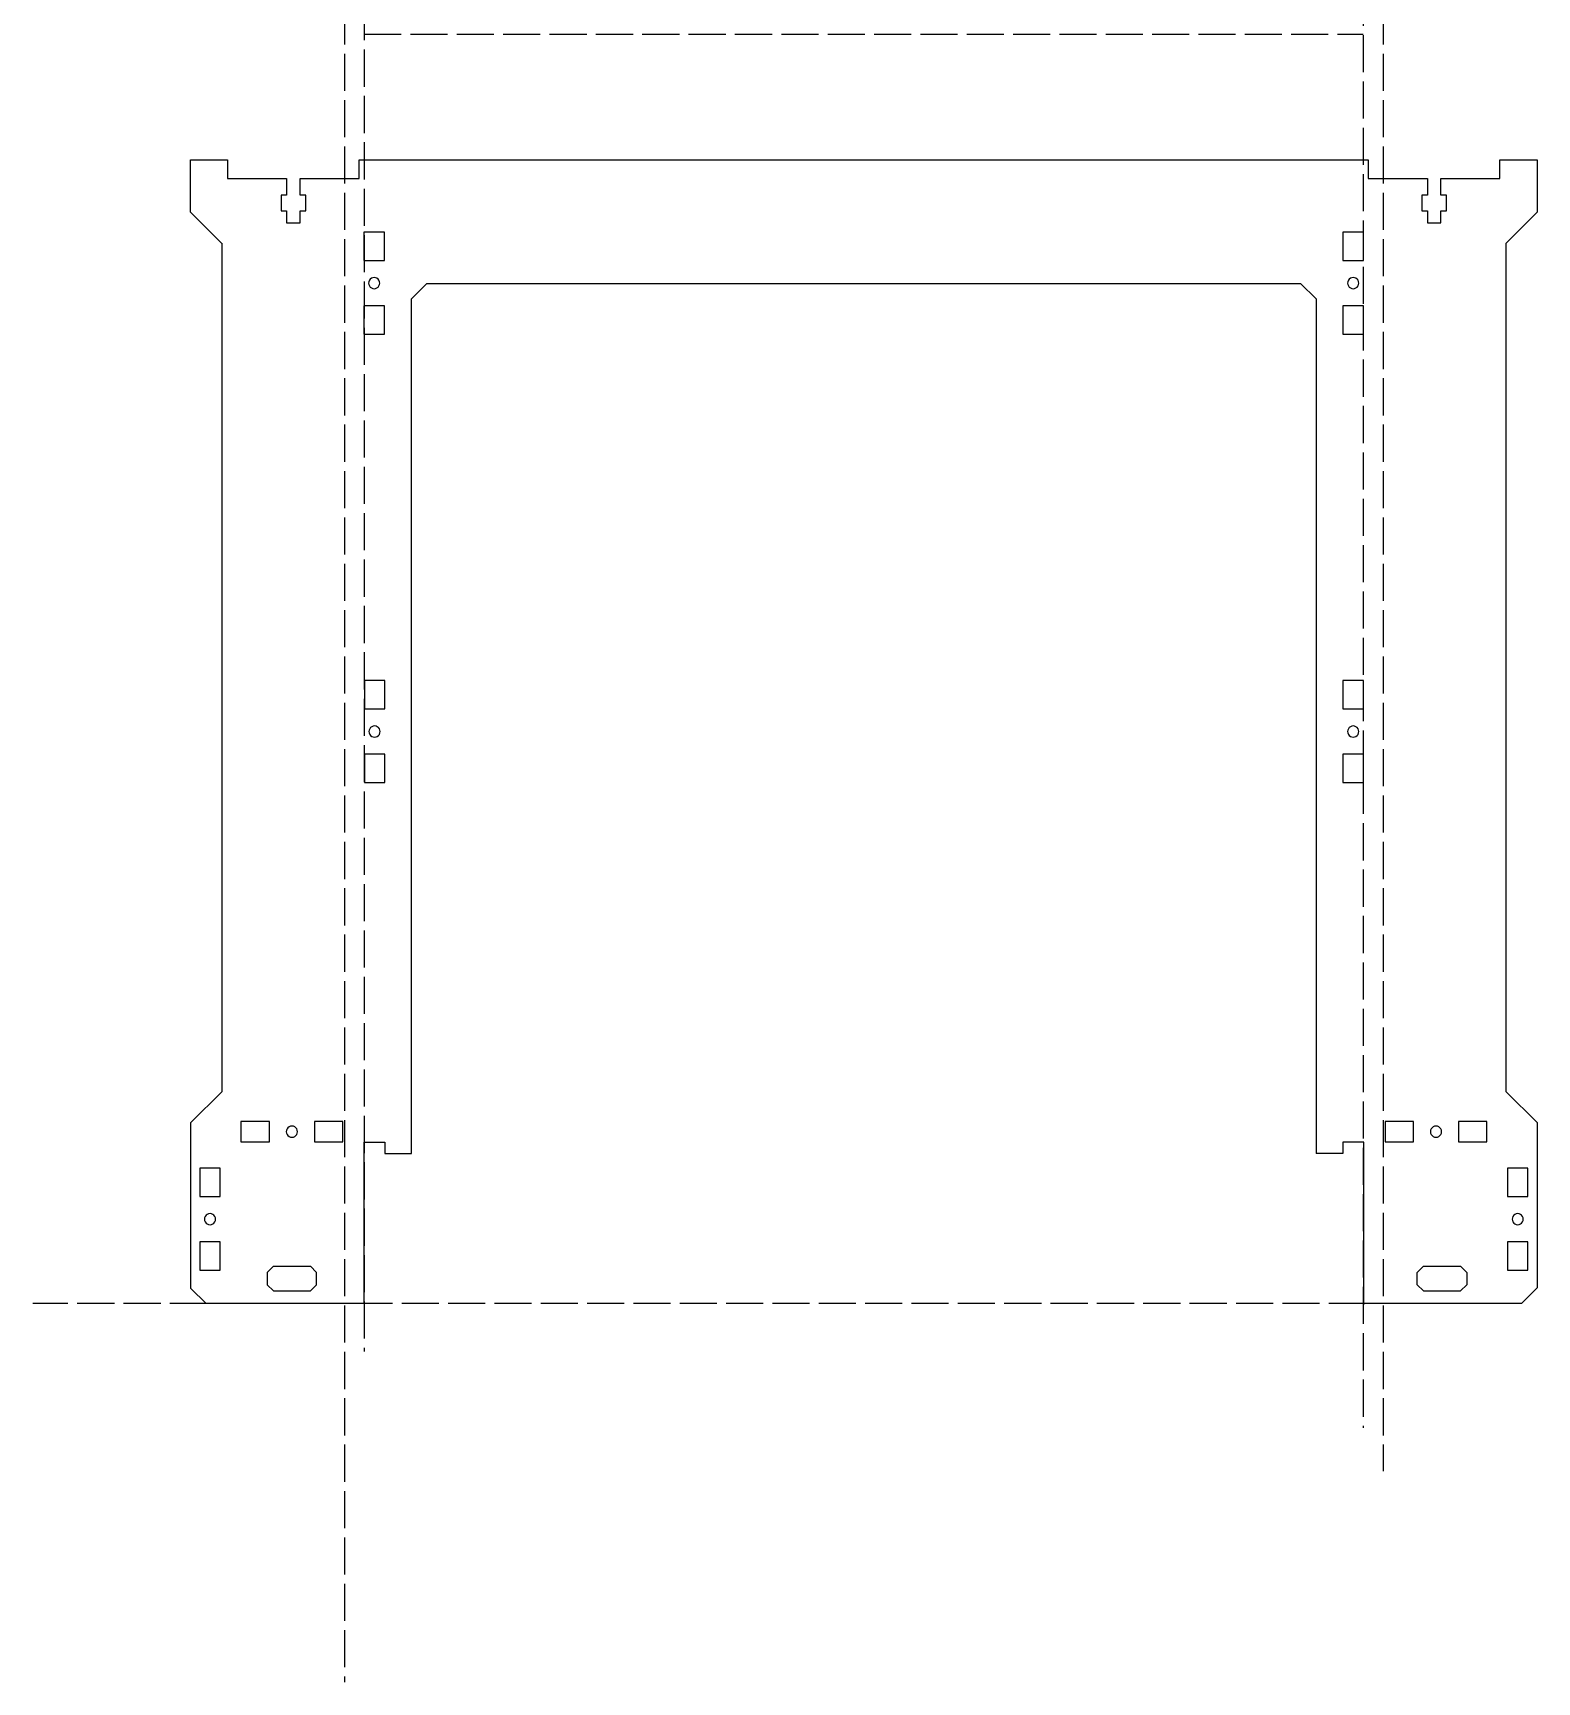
# Model space of a CAD drawing. Header units: inches. Extents: x -534 to 820, y -819 to 1382.
# Drawn here: x 113 to 600, y -819 to -285 of the extents above; entities that cross this region are included whole.
import ezdxf

# ---------------------------------------------------------------- set-up
doc = ezdxf.new("R2010")
doc.units = ezdxf.units.IN
doc.header["$MEASUREMENT"] = 0
doc.linetypes.add('ACAD_ISO02W100', pattern=[15, 12, -3])
doc.layers.add('alignment', color=80, linetype='ACAD_ISO02W100', plot=False)
doc.layers.add('extension', color=1, linetype='ACAD_ISO02W100', plot=False)

msp = doc.modelspace()

# ---------------------------------------------------------------- linework, layer by layer
for p, q in [((164.11, -326.13), (176.11, -326.13)), ((164.11, -343.13), (164.11, -326.13)), ((176.11, -326.13), (176.11, -332.23)), ((218.71, -332.23), (218.71, -326.13)), ((218.71, -326.13), (545.29, -326.13)), ((545.29, -326.13), (545.29, -332.23)), ((587.89, -332.23), (587.89, -326.13)), ((587.89, -326.13), (599.89, -326.13)), ((599.89, -326.13), (599.89, -343.13)), ((176.11, -332.23), (195.21, -332.23)), ((195.21, -332.23), (195.21, -337.53)), ((199.61, -332.23), (218.71, -332.23)), ((199.61, -337.53), (199.61, -332.23)), ((545.29, -332.23), (564.39, -332.23)), ((564.39, -332.23), (564.39, -337.53)), ((568.79, -332.23), (587.89, -332.23)), ((568.79, -337.53), (568.79, -332.23)), ((193.41, -337.53), (193.41, -342.63)), ((195.21, -337.53), (193.41, -337.53)), ((201.41, -337.53), (199.61, -337.53)), ((201.41, -342.63), (201.41, -337.53)), ((564.39, -337.53), (562.59, -337.53)), ((562.59, -337.53), (562.59, -342.63)), ((570.59, -337.53), (568.79, -337.53)), ((570.59, -342.63), (570.59, -337.53)), ((164.11, -343.13), (174.11, -353.13)), ((193.41, -342.63), (195.21, -342.63)), ((195.21, -342.63), (195.21, -346.58)), ((195.21, -346.58), (199.61, -346.58)), ((199.61, -342.63), (201.41, -342.63)), ((199.61, -346.58), (199.61, -342.63)), ((562.59, -342.63), (564.39, -342.63)), ((564.39, -342.63), (564.39, -346.58)), ((564.39, -346.58), (568.79, -346.58)), ((568.79, -346.58), (568.79, -342.63)), ((568.79, -342.63), (570.59, -342.63)), ((589.89, -353.13), (599.89, -343.13)), ((226.86, -349.53), (220.26, -349.53)), ((220.26, -349.53), (220.26, -358.73)), ((226.86, -358.73), (226.86, -349.53)), ((537.09, -349.53), (537.09, -358.73)), ((543.69, -349.53), (537.09, -349.53)), ((543.69, -358.73), (543.69, -349.53)), ((174.23, -353.13), (174.23, -627.63)), ((589.89, -627.63), (589.89, -353.13)), ((220.26, -358.73), (226.86, -358.73)), ((537.09, -358.73), (543.69, -358.73)), ((221.82, -365.57), (221.76, -366.03)), ((221.76, -366.03), (221.82, -366.5)), ((222, -365.13), (221.82, -365.57)), ((221.82, -366.5), (222, -366.93)), ((222.29, -364.76), (222, -365.13)), ((222, -366.93), (222.29, -367.31)), ((222.66, -364.47), (222.29, -364.76)), ((222.29, -367.31), (222.66, -367.59)), ((223.1, -364.29), (222.66, -364.47)), ((222.66, -367.59), (223.1, -367.77)), ((223.56, -364.23), (223.1, -364.29)), ((223.1, -367.77), (223.56, -367.84)), ((224.03, -364.29), (223.56, -364.23)), ((223.56, -367.84), (224.03, -367.77)), ((224.47, -364.47), (224.03, -364.29)), ((224.03, -367.77), (224.47, -367.59)), ((224.84, -364.76), (224.47, -364.47)), ((224.47, -367.59), (224.84, -367.31)), ((225.12, -365.13), (224.84, -364.76)), ((224.84, -367.31), (225.12, -366.93)), ((225.3, -365.57), (225.12, -365.13)), ((225.12, -366.93), (225.3, -366.5)), ((225.37, -366.03), (225.3, -365.57)), ((225.3, -366.5), (225.37, -366.03)), ((235.68, -371.13), (240.64, -366.13)), ((240.64, -366.13), (523.39, -366.13)), ((523.39, -366.13), (528.39, -371.13)), ((538.65, -365.57), (538.59, -366.03)), ((538.59, -366.03), (538.65, -366.5)), ((538.83, -365.13), (538.65, -365.57)), ((538.65, -366.5), (538.83, -366.93)), ((539.11, -364.76), (538.83, -365.13)), ((538.83, -366.93), (539.11, -367.31)), ((539.49, -364.47), (539.11, -364.76)), ((539.11, -367.31), (539.49, -367.59)), ((539.92, -364.29), (539.49, -364.47)), ((539.49, -367.59), (539.92, -367.77)), ((540.39, -364.23), (539.92, -364.29)), ((539.92, -367.77), (540.39, -367.84)), ((540.85, -364.29), (540.39, -364.23)), ((540.39, -367.84), (540.85, -367.77)), ((541.29, -364.47), (540.85, -364.29)), ((540.85, -367.77), (541.29, -367.59)), ((541.66, -364.76), (541.29, -364.47)), ((541.29, -367.59), (541.66, -367.31)), ((541.95, -365.13), (541.66, -364.76)), ((541.66, -367.31), (541.95, -366.93)), ((542.13, -365.57), (541.95, -365.13)), ((541.95, -366.93), (542.13, -366.5)), ((542.19, -366.03), (542.13, -365.57)), ((542.13, -366.5), (542.19, -366.03)), ((220.26, -373.33), (220.26, -382.53)), ((226.86, -373.33), (220.26, -373.33)), ((226.86, -382.53), (226.86, -373.33)), ((235.68, -647.62), (235.68, -371.13)), ((528.39, -371.13), (528.39, -647.62)), ((543.69, -373.33), (537.09, -373.33)), ((537.09, -373.33), (537.09, -382.53)), ((543.69, -382.53), (543.69, -373.33)), ((220.26, -382.53), (226.86, -382.53)), ((537.09, -382.53), (543.69, -382.53)), ((226.98, -494.62), (220.38, -494.62)), ((220.38, -494.62), (220.38, -503.82)), ((226.98, -503.82), (226.98, -494.62)), ((543.69, -494.62), (537.09, -494.62)), ((537.09, -494.62), (537.09, -503.82)), ((543.69, -503.82), (543.69, -494.62)), ((220.38, -503.82), (226.98, -503.82)), ((537.09, -503.82), (543.69, -503.82)), ((221.94, -510.65), (221.88, -511.12)), ((221.88, -511.12), (221.94, -511.58)), ((222.12, -510.22), (221.94, -510.65)), ((221.94, -511.58), (222.12, -512.02)), ((222.41, -509.84), (222.12, -510.22)), ((222.12, -512.02), (222.41, -512.39)), ((222.78, -509.56), (222.41, -509.84)), ((223.21, -509.38), (222.78, -509.56)), ((223.68, -509.32), (223.21, -509.38)), ((224.15, -509.38), (223.68, -509.32)), ((224.58, -509.56), (224.15, -509.38)), ((224.95, -509.84), (224.58, -509.56)), ((225.24, -510.22), (224.95, -509.84)), ((224.95, -512.39), (225.24, -512.02)), ((225.42, -510.65), (225.24, -510.22)), ((225.24, -512.02), (225.42, -511.58)), ((225.48, -511.12), (225.42, -510.65)), ((225.42, -511.58), (225.48, -511.12)), ((538.65, -510.65), (538.59, -511.12)), ((538.59, -511.12), (538.65, -511.58)), ((538.83, -510.22), (538.65, -510.65)), ((538.65, -511.58), (538.83, -512.02)), ((539.11, -509.84), (538.83, -510.22)), ((538.83, -512.02), (539.11, -512.39)), ((539.49, -509.56), (539.11, -509.84)), ((539.92, -509.38), (539.49, -509.56)), ((540.39, -509.32), (539.92, -509.38)), ((540.85, -509.38), (540.39, -509.32)), ((541.29, -509.56), (540.85, -509.38)), ((541.66, -509.84), (541.29, -509.56)), ((541.95, -510.22), (541.66, -509.84)), ((541.66, -512.39), (541.95, -512.02)), ((542.13, -510.65), (541.95, -510.22)), ((541.95, -512.02), (542.13, -511.58)), ((542.19, -511.12), (542.13, -510.65)), ((542.13, -511.58), (542.19, -511.12)), ((222.41, -512.39), (222.78, -512.68)), ((222.78, -512.68), (223.21, -512.86)), ((223.21, -512.86), (223.68, -512.92)), ((223.68, -512.92), (224.15, -512.86)), ((224.15, -512.86), (224.58, -512.68)), ((224.58, -512.68), (224.95, -512.39)), ((539.11, -512.39), (539.49, -512.68)), ((539.49, -512.68), (539.92, -512.86)), ((539.92, -512.86), (540.39, -512.92)), ((540.39, -512.92), (540.85, -512.86)), ((540.85, -512.86), (541.29, -512.68)), ((541.29, -512.68), (541.66, -512.39)), ((226.98, -518.42), (220.38, -518.42)), ((220.38, -518.42), (220.38, -527.62)), ((226.98, -527.62), (226.98, -518.42)), ((537.09, -518.42), (537.09, -527.62)), ((543.69, -518.42), (537.09, -518.42)), ((543.69, -527.62), (543.69, -518.42)), ((220.38, -527.62), (226.98, -527.62)), ((537.09, -527.62), (543.69, -527.62)), ((164.23, -637.63), (174.23, -627.63)), ((599.89, -637.63), (589.89, -627.63)), ((164.23, -691.32), (164.23, -637.63)), ((189.63, -637.28), (180.43, -637.28)), ((180.43, -637.28), (180.43, -643.88)), ((189.63, -643.88), (189.63, -637.28)), ((195.19, -640.11), (195.13, -640.58)), ((195.37, -639.68), (195.19, -640.11)), ((195.66, -639.3), (195.37, -639.68)), ((196.03, -639.02), (195.66, -639.3)), ((196.46, -638.84), (196.03, -639.02)), ((196.93, -638.78), (196.46, -638.84)), ((197.4, -638.84), (196.93, -638.78)), ((197.83, -639.02), (197.4, -638.84)), ((198.2, -639.3), (197.83, -639.02)), ((198.49, -639.68), (198.2, -639.3)), ((198.67, -640.11), (198.49, -639.68)), ((198.73, -640.58), (198.67, -640.11)), ((204.23, -637.28), (204.23, -643.88)), ((213.43, -637.28), (204.23, -637.28)), ((213.43, -643.88), (213.43, -637.28)), ((550.69, -637.28), (550.69, -643.88)), ((559.89, -637.28), (550.69, -637.28)), ((559.89, -643.88), (559.89, -637.28)), ((565.45, -640.11), (565.39, -640.58)), ((565.63, -639.68), (565.45, -640.11)), ((565.91, -639.3), (565.63, -639.68)), ((566.29, -639.02), (565.91, -639.3)), ((566.72, -638.84), (566.29, -639.02)), ((567.19, -638.78), (566.72, -638.84)), ((567.65, -638.84), (567.19, -638.78)), ((568.09, -639.02), (567.65, -638.84)), ((568.46, -639.3), (568.09, -639.02)), ((568.75, -639.68), (568.46, -639.3)), ((568.93, -640.11), (568.75, -639.68)), ((568.99, -640.58), (568.93, -640.11)), ((583.69, -637.28), (574.49, -637.28)), ((574.49, -637.28), (574.49, -643.88)), ((583.69, -643.88), (583.69, -637.28)), ((599.89, -637.63), (599.89, -691.13)), ((180.43, -643.88), (189.63, -643.88)), ((195.13, -640.58), (195.19, -641.04)), ((195.19, -641.04), (195.37, -641.48)), ((195.37, -641.48), (195.66, -641.85)), ((195.66, -641.85), (196.03, -642.14)), ((196.03, -642.14), (196.46, -642.32)), ((196.46, -642.32), (196.93, -642.38)), ((196.93, -642.38), (197.4, -642.32)), ((197.4, -642.32), (197.83, -642.14)), ((197.83, -642.14), (198.2, -641.85)), ((198.2, -641.85), (198.49, -641.48)), ((198.49, -641.48), (198.67, -641.04)), ((198.67, -641.04), (198.73, -640.58)), ((204.23, -643.88), (213.43, -643.88)), ((220.33, -696.12), (220.33, -643.93)), ((220.33, -643.93), (227.03, -643.93)), ((227.03, -643.93), (227.03, -647.62)), ((543.79, -643.93), (537.04, -643.93)), ((537.04, -643.93), (537.04, -647.62)), ((543.79, -696.12), (543.79, -643.93)), ((550.69, -643.88), (559.89, -643.88)), ((565.39, -640.58), (565.45, -641.04)), ((565.45, -641.04), (565.63, -641.48)), ((565.63, -641.48), (565.91, -641.85)), ((565.91, -641.85), (566.29, -642.14)), ((566.29, -642.14), (566.72, -642.32)), ((566.72, -642.32), (567.19, -642.38)), ((567.19, -642.38), (567.65, -642.32)), ((567.65, -642.32), (568.09, -642.14)), ((568.09, -642.14), (568.46, -641.85)), ((568.46, -641.85), (568.75, -641.48)), ((568.75, -641.48), (568.93, -641.04)), ((568.93, -641.04), (568.99, -640.58)), ((574.49, -643.88), (583.69, -643.88)), ((227.03, -647.62), (235.68, -647.62)), ((537.04, -647.62), (528.39, -647.62)), ((173.73, -652.38), (167.13, -652.38)), ((167.13, -652.38), (167.13, -661.58)), ((173.73, -661.58), (173.73, -652.38)), ((596.94, -652.38), (590.34, -652.38)), ((590.34, -652.38), (590.34, -661.58)), ((596.94, -661.58), (596.94, -652.38)), ((167.13, -661.58), (173.73, -661.58)), ((590.34, -661.58), (596.94, -661.58)), ((168.69, -668.41), (168.63, -668.88)), ((168.63, -668.88), (168.69, -669.34)), ((168.87, -667.98), (168.69, -668.41)), ((168.69, -669.34), (168.87, -669.78)), ((169.16, -667.6), (168.87, -667.98)), ((168.87, -669.78), (169.16, -670.15)), ((169.53, -667.32), (169.16, -667.6)), ((169.16, -670.15), (169.53, -670.44)), ((169.96, -667.14), (169.53, -667.32)), ((169.53, -670.44), (169.96, -670.62)), ((170.43, -667.08), (169.96, -667.14)), ((169.96, -670.62), (170.43, -670.68)), ((170.9, -667.14), (170.43, -667.08)), ((170.43, -670.68), (170.9, -670.62)), ((171.33, -667.32), (170.9, -667.14)), ((170.9, -670.62), (171.33, -670.44)), ((171.7, -667.6), (171.33, -667.32)), ((171.33, -670.44), (171.7, -670.15)), ((171.99, -667.98), (171.7, -667.6)), ((171.7, -670.15), (171.99, -669.78)), ((172.17, -668.41), (171.99, -667.98)), ((171.99, -669.78), (172.17, -669.34)), ((172.23, -668.88), (172.17, -668.41)), ((172.17, -669.34), (172.23, -668.88)), ((591.9, -668.41), (591.84, -668.88)), ((591.84, -668.88), (591.9, -669.34)), ((592.08, -667.98), (591.9, -668.41)), ((591.9, -669.34), (592.08, -669.78)), ((592.36, -667.6), (592.08, -667.98)), ((592.08, -669.78), (592.36, -670.15)), ((592.74, -667.32), (592.36, -667.6)), ((592.36, -670.15), (592.74, -670.44)), ((593.17, -667.14), (592.74, -667.32)), ((592.74, -670.44), (593.17, -670.62)), ((593.64, -667.08), (593.17, -667.14)), ((593.17, -670.62), (593.64, -670.68)), ((594.1, -667.14), (593.64, -667.08)), ((593.64, -670.68), (594.1, -670.62)), ((594.54, -667.32), (594.1, -667.14)), ((594.1, -670.62), (594.54, -670.44)), ((594.91, -667.6), (594.54, -667.32)), ((594.54, -670.44), (594.91, -670.15)), ((595.2, -667.98), (594.91, -667.6)), ((594.91, -670.15), (595.2, -669.78)), ((595.38, -668.41), (595.2, -667.98)), ((595.2, -669.78), (595.38, -669.34)), ((595.44, -668.88), (595.38, -668.41)), ((595.38, -669.34), (595.44, -668.88)), ((173.73, -676.18), (167.13, -676.18)), ((167.13, -676.18), (167.13, -685.38)), ((173.73, -685.38), (173.73, -676.18)), ((590.34, -676.18), (590.34, -685.38)), ((596.94, -676.18), (590.34, -676.18)), ((596.94, -685.38), (596.94, -676.18)), ((167.13, -685.38), (173.73, -685.38)), ((188.93, -686.09), (190.93, -684.09)), ((188.93, -686.09), (188.93, -690.09)), ((190.93, -684.09), (202.93, -684.09)), ((204.93, -686.09), (202.93, -684.09)), ((204.93, -690.09), (204.93, -686.09)), ((563.14, -684.09), (561.14, -686.09)), ((561.14, -690.09), (561.14, -686.09)), ((563.14, -684.09), (575.14, -684.09)), ((577.14, -686.09), (575.14, -684.09)), ((577.14, -686.09), (577.14, -690.09)), ((590.34, -685.38), (596.94, -685.38)), ((169.23, -696.13), (164.23, -691.32)), ((188.93, -690.09), (190.93, -692.09)), ((190.93, -692.09), (202.93, -692.09)), ((202.93, -692.09), (204.93, -690.09)), ((561.14, -690.09), (563.14, -692.09)), ((563.14, -692.09), (575.14, -692.09)), ((575.14, -692.09), (577.14, -690.09)), ((599.89, -691.13), (594.89, -696.13)), ((219.88, -696.13), (169.23, -696.13)), ((220.33, -696.12), (219.88, -696.13)), ((543.79, -696.12), (544.19, -696.13)), ((594.89, -696.13), (544.19, -696.13))]:
    msp.add_line(p, q)
at = {"layer": 'alignment'}
for p, q in [((214, 203.17), (214, -818.63)), ((550.09, 203.17), (550.09, -750.43)), ((544.47, -696.13), (113.14, -696.13))]:
    msp.add_line(p, q, dxfattribs=at)
at = {"layer": 'extension'}
for p, q in [((220.33, 144.52), (220.33, -711.73)), ((543.65, -210.79), (543.65, -736.36)), ((220.33, -285.48), (543.65, -285.48))]:
    msp.add_line(p, q, dxfattribs=at)

doc.saveas('drawing.dxf')
